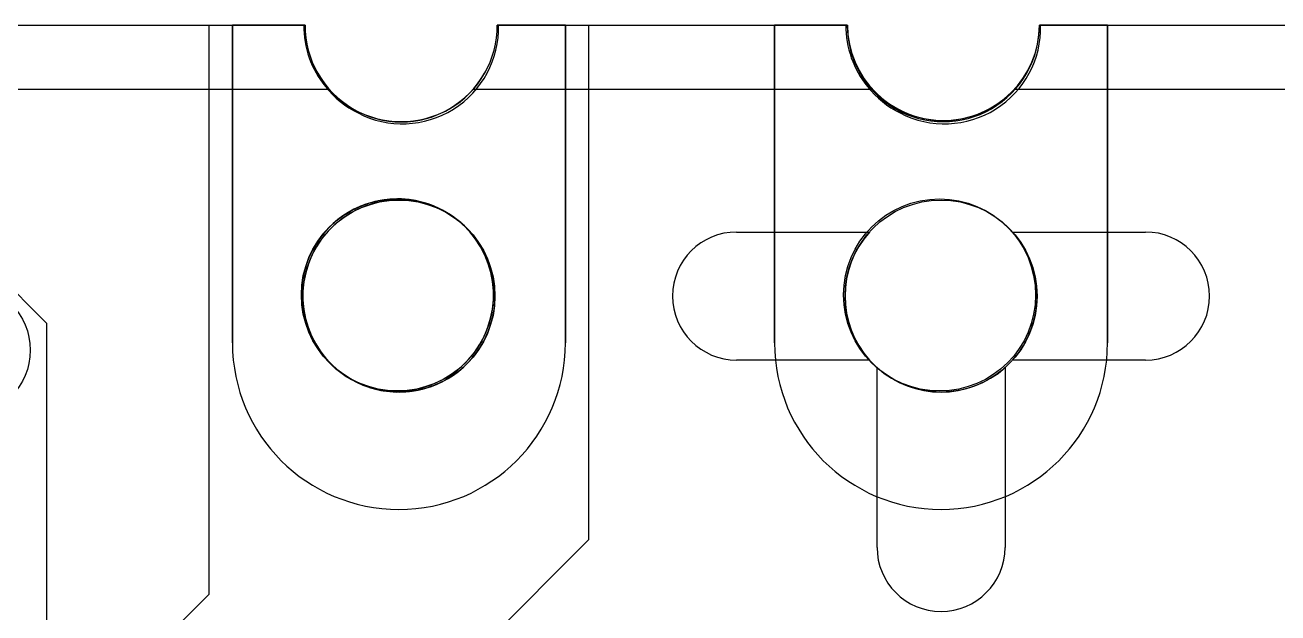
# Model space of a CAD drawing. Extents: x -14 to 27.9, y 0 to 17.8.
# Drawn here: x 0.79 to 6.66, y 15.02 to 17.78 of the extents above; entities that cross this region are included whole.
import ezdxf

# ---------------------------------------------------------------- set-up
doc = ezdxf.new("R2010")
doc.units = 0
doc.header["$MEASUREMENT"] = 0
doc.layers.add('Feature', color=7, linetype='CONTINUOUS')

msp = doc.modelspace()

# ---------------------------------------------------------------- linework, layer by layer
at = {"layer": 'Feature'}
for p, q in [((0, 17.78), (2.10033, 17.78)), ((0, 17.78, -1.96192), (2.10033, 17.78, -1.96192)), ((0, 17.78, -1.96192), (2.10033, 17.78, -1.96192)), ((0, 17.78), (2.10033, 17.78)), ((1.651, 17.78, 0.000305), (2.10033, 17.78, 0.000305)), ((1.651, 15.113, 0.000305), (1.651, 17.78, 0.000305)), ((1.76, 17.78, 0.000305), (1.76, 16.29, 0.000305)), ((2.10056, 17.78, 0.000305), (1.76, 17.78, 0.000305)), ((1.76, 17.78, 0.000305), (1.76, 16.29, 0.000305)), ((1.76, 17.78, 0.001305), (1.76, 16.29, 0.001305)), ((1.76, 17.78, 0.000305), (1.76, 17.78, 0.001305)), ((2.10056, 17.78, 0.000305), (1.76, 17.78, 0.000305)), ((1.76, 17.78, 0.000305), (1.76, 17.78, 0.001305)), ((2.10056, 17.78, 0.001305), (1.76, 17.78, 0.001305)), ((1.76, 17.78, 0.000305), (1.76, 16.29, 0.000305)), ((2.10056, 17.78, 0.000305), (1.76, 17.78, 0.000305)), ((2.10056, 17.78, 0.001305), (1.76, 17.78, 0.001305)), ((1.76, 17.78, 0.001305), (1.76, 16.29, 0.001305)), ((2.0942, 17.78, -1.96222), (1.76, 17.78, -1.96222)), ((1.76, 17.78, -1.96322), (2.0942, 17.78, -1.96322)), ((1.76, 17.78, -1.96222), (1.76, 17.78, -1.96322)), ((1.76, 17.78, -1.96222), (1.76, 16.29, -1.96222)), ((1.76, 17.78, -1.96222), (1.76, 17.78, -1.96322)), ((1.76, 16.29, -1.96322), (1.76, 17.78, -1.96322)), ((1.76, 16.29, -1.96322), (1.76, 17.78, -1.96322)), ((1.76, 17.78, -1.96322), (2.0942, 17.78, -1.96322)), ((2.0942, 17.78, -1.96222), (1.76, 17.78, -1.96222)), ((1.76, 17.78, -1.96222), (1.76, 16.29, -1.96222)), ((2.0942, 17.78, -1.96222), (2.0942, 17.78, -1.96322)), ((2.0942, 17.78, -1.96222), (2.0942, 17.78, -1.96322)), ((2.10033, 17.78), (2.10033, 17.78, -1.96192)), ((2.10033, 17.78), (2.10033, 17.78, -1.96192)), ((2.10056, 17.78, 0.000305), (2.10056, 17.78, 0.001305)), ((2.10056, 17.78, 0.000305), (2.10056, 17.78, 0.001305)), ((3.0003, 17.78), (4.64114, 17.78)), ((3.0003, 17.78, -1.96192), (4.64114, 17.78, -1.96192)), ((3.0003, 17.78, -1.96192), (3.0003, 17.78)), ((3.0003, 17.78), (4.64114, 17.78)), ((3.0003, 17.78, -1.96192), (3.0003, 17.78)), ((3.0003, 17.78, -1.96192), (4.64114, 17.78, -1.96192)), ((3.0003, 17.78, 0.000305), (3.429, 17.78, 0.000305)), ((3.32, 17.78, 0.000305), (3.00054, 17.78, 0.000305)), ((3.32, 17.78, 0.000305), (3.00054, 17.78, 0.000305)), ((3.00054, 17.78, 0.000305), (3.00054, 17.78, 0.001305)), ((3.32, 17.78, 0.001305), (3.00054, 17.78, 0.001305)), ((3.00054, 17.78, 0.000305), (3.00054, 17.78, 0.001305)), ((3.32, 17.78, 0.000305), (3.00054, 17.78, 0.000305)), ((3.32, 17.78, 0.001305), (3.00054, 17.78, 0.001305)), ((3.32, 17.78, -1.96222), (3.00645, 17.78, -1.96222)), ((3.00645, 17.78, -1.96322), (3.32, 17.78, -1.96322)), ((3.00645, 17.78, -1.96222), (3.00645, 17.78, -1.96322)), ((3.00645, 17.78, -1.96222), (3.00645, 17.78, -1.96322)), ((3.00645, 17.78, -1.96322), (3.32, 17.78, -1.96322)), ((3.32, 17.78, -1.96222), (3.00645, 17.78, -1.96222)), ((3.32, 16.29, 0.000305), (3.32, 17.78, 0.000305)), ((3.32, 17.78, 0.000305), (3.32, 17.78, 0.001305)), ((3.32, 16.29, 0.000305), (3.32, 17.78, 0.000305)), ((3.32, 17.78, 0.000305), (3.32, 17.78, 0.001305)), ((3.32, 16.29, 0.001305), (3.32, 17.78, 0.001305)), ((3.32, 16.29, 0.000305), (3.32, 17.78, 0.000305)), ((3.32, 16.29, 0.001305), (3.32, 17.78, 0.001305)), ((3.32, 16.29, -1.96222), (3.32, 17.78, -1.96222)), ((3.32, 17.78, -1.96322), (3.32, 16.29, -1.96322)), ((3.32, 17.78, -1.96222), (3.32, 17.78, -1.96322)), ((3.32, 17.78, -1.96222), (3.32, 17.78, -1.96322)), ((3.32, 17.78, -1.96322), (3.32, 16.29, -1.96322)), ((3.32, 16.29, -1.96222), (3.32, 17.78, -1.96222)), ((3.429, 17.78, 0.000305), (3.429, 15.367, 0.000305)), ((4.3, 17.78, 0.000305), (4.3, 16.29, 0.000305)), ((4.64056, 17.78, 0.000305), (4.3, 17.78, 0.000305)), ((4.3, 17.78, 0.000305), (4.3, 16.29, 0.000305)), ((4.3, 17.78, 0.001305), (4.3, 16.29, 0.001305)), ((4.3, 17.78, 0.000305), (4.3, 17.78, 0.001305)), ((4.64056, 17.78, 0.000305), (4.3, 17.78, 0.000305)), ((4.3, 17.78, 0.000305), (4.3, 17.78, 0.001305)), ((4.64056, 17.78, 0.001305), (4.3, 17.78, 0.001305)), ((4.3, 17.78, 0.000305), (4.3, 16.29, 0.000305)), ((4.64056, 17.78, 0.000305), (4.3, 17.78, 0.000305)), ((4.64056, 17.78, 0.001305), (4.3, 17.78, 0.001305)), ((4.3, 17.78, 0.001305), (4.3, 16.29, 0.001305)), ((4.6342, 17.78, -1.96222), (4.3, 17.78, -1.96222)), ((4.3, 17.78, -1.96322), (4.6342, 17.78, -1.96322)), ((4.3, 17.78, -1.96222), (4.3, 17.78, -1.96322)), ((4.3, 17.78, -1.96222), (4.3, 16.29, -1.96222)), ((4.3, 17.78, -1.96222), (4.3, 17.78, -1.96322)), ((4.3, 16.29, -1.96322), (4.3, 17.78, -1.96322)), ((4.3, 16.29, -1.96322), (4.3, 17.78, -1.96322)), ((4.3, 17.78, -1.96322), (4.6342, 17.78, -1.96322)), ((4.6342, 17.78, -1.96222), (4.3, 17.78, -1.96222)), ((4.3, 17.78, -1.96222), (4.3, 16.29, -1.96222)), ((4.6342, 17.78, -1.96222), (4.6342, 17.78, -1.96322)), ((4.6342, 17.78, -1.96222), (4.6342, 17.78, -1.96322)), ((4.64056, 17.78, 0.000305), (4.64056, 17.78, 0.001305)), ((4.64056, 17.78, 0.000305), (4.64056, 17.78, 0.001305)), ((4.64114, 17.78), (4.64114, 17.78, -1.96192)), ((4.64114, 17.78), (4.64114, 17.78, -1.96192)), ((5.86, 17.78, 0.000305), (5.54054, 17.78, 0.000305)), ((5.86, 17.78, 0.000305), (5.54054, 17.78, 0.000305)), ((5.54054, 17.78, 0.000305), (5.54054, 17.78, 0.001305)), ((5.86, 17.78, 0.001305), (5.54054, 17.78, 0.001305)), ((5.54054, 17.78, 0.000305), (5.54054, 17.78, 0.001305)), ((5.86, 17.78, 0.000305), (5.54054, 17.78, 0.000305)), ((5.86, 17.78, 0.001305), (5.54054, 17.78, 0.001305)), ((5.54113, 17.78), (7.17627, 17.78)), ((5.54113, 17.78, -1.96192), (7.17627, 17.78, -1.96192)), ((5.54113, 17.78, -1.96192), (5.54113, 17.78)), ((5.54113, 17.78), (7.17627, 17.78)), ((5.54113, 17.78, -1.96192), (5.54113, 17.78)), ((5.54113, 17.78, -1.96192), (7.17627, 17.78, -1.96192)), ((5.86, 17.78, -1.96222), (5.54645, 17.78, -1.96222)), ((5.54645, 17.78, -1.96322), (5.86, 17.78, -1.96322)), ((5.54645, 17.78, -1.96222), (5.54645, 17.78, -1.96322)), ((5.54645, 17.78, -1.96222), (5.54645, 17.78, -1.96322)), ((5.54645, 17.78, -1.96322), (5.86, 17.78, -1.96322)), ((5.86, 17.78, -1.96222), (5.54645, 17.78, -1.96222)), ((5.86, 16.29, 0.000305), (5.86, 17.78, 0.000305)), ((5.86, 17.78, 0.000305), (5.86, 17.78, 0.001305)), ((5.86, 16.29, 0.000305), (5.86, 17.78, 0.000305)), ((5.86, 17.78, 0.000305), (5.86, 17.78, 0.001305)), ((5.86, 16.29, 0.001305), (5.86, 17.78, 0.001305)), ((5.86, 16.29, 0.000305), (5.86, 17.78, 0.000305)), ((5.86, 16.29, 0.001305), (5.86, 17.78, 0.001305)), ((5.86, 16.29, -1.96222), (5.86, 17.78, -1.96222)), ((5.86, 17.78, -1.96322), (5.86, 16.29, -1.96322)), ((5.86, 17.78, -1.96222), (5.86, 17.78, -1.96322)), ((5.86, 17.78, -1.96222), (5.86, 17.78, -1.96322)), ((5.86, 17.78, -1.96322), (5.86, 16.29, -1.96322)), ((5.86, 16.29, -1.96222), (5.86, 17.78, -1.96222)), ((0.1243, 17.48, 0.000305), (2.21153, 17.48, 0.000305)), ((0.1243, 17.48, -1.96222), (2.21153, 17.48, -1.96222)), ((2.19557, 17.4916, -1.96222), (2.19557, 17.4916, -1.96322)), ((2.19557, 17.4916, -1.96222), (2.19557, 17.4916, -1.96322)), ((2.8891, 17.48, 0.000305), (4.75819, 17.48, 0.000305)), ((2.8891, 17.48, -1.96222), (4.75819, 17.48, -1.96222)), ((4.73557, 17.4916, -1.96222), (4.73557, 17.4916, -1.96322)), ((4.73557, 17.4916, -1.96222), (4.73557, 17.4916, -1.96322)), ((5.42408, 17.48, 0.000305), (7.29011, 17.48, 0.000305)), ((5.42408, 17.48, -1.96222), (7.29011, 17.48, -1.96222)), ((2.34853, 17.368, -1.96222), (2.34853, 17.368, -1.96322)), ((2.34853, 17.368, -1.96222), (2.34853, 17.368, -1.96322)), ((4.88853, 17.368, -1.96222), (4.88853, 17.368, -1.96322)), ((4.88853, 17.368, -1.96222), (4.88853, 17.368, -1.96322)), ((2.533, 16.9652, 0.001305), (2.533, 16.9652, 0.000305)), ((2.533, 16.9652, 0.001305), (2.533, 16.9652, 0.000305)), ((5.073, 16.9652, 0.001305), (5.073, 16.9652, 0.000305)), ((5.073, 16.9652, 0.001305), (5.073, 16.9652, 0.000305)), ((2.80565, 16.8732), (2.80565, 16.8732, -0.099695)), ((2.80565, 16.8732), (2.80565, 16.8732, -0.099695)), ((4.122, 16.81, -1.96222), (4.74459, 16.81, -1.96222)), ((5.41541, 16.81, -1.96222), (6.038, 16.81, -1.96222)), ((0.635, 16.637, 0.000305), (0.889, 16.383, 0.000305)), ((2.99, 16.51, -1.96192), (2.99, 16.51)), ((2.99, 16.51, -1.96192), (2.99, 16.51)), ((2.99, 16.51, -1.96322), (2.99, 16.51, -1.96222)), ((2.99, 16.51, -1.96322), (2.99, 16.51, -1.96222)), ((5.53, 16.51, -1.96192), (5.53, 16.51)), ((5.53, 16.51, -1.96192), (5.53, 16.51)), ((5.53, 16.51, -1.96322), (5.53, 16.51, -1.96222)), ((5.53, 16.51, -1.96322), (5.53, 16.51, -1.96222)), ((0.889, 16.383, 0.000305), (0.889, 14.859, 0.000305)), ((1.76, 16.29, 0.000305), (1.76, 16.29, 0.001305)), ((1.76, 16.29, 0.000305), (1.76, 16.29, 0.001305)), ((1.76, 16.29, -1.96222), (1.76, 16.29, -1.96322)), ((1.76, 16.29, -1.96222), (1.76, 16.29, -1.96322)), ((3.32, 16.29, 0.000305), (3.32, 16.29, 0.001305)), ((3.32, 16.29, 0.000305), (3.32, 16.29, 0.001305)), ((3.32, 16.29, -1.96222), (3.32, 16.29, -1.96322)), ((3.32, 16.29, -1.96222), (3.32, 16.29, -1.96322)), ((4.3, 16.29, 0.000305), (4.3, 16.29, 0.001305)), ((4.3, 16.29, 0.000305), (4.3, 16.29, 0.001305)), ((4.3, 16.29, -1.96222), (4.3, 16.29, -1.96322)), ((4.3, 16.29, -1.96222), (4.3, 16.29, -1.96322)), ((5.86, 16.29, 0.000305), (5.86, 16.29, 0.001305)), ((5.86, 16.29, 0.000305), (5.86, 16.29, 0.001305)), ((5.86, 16.29, -1.96222), (5.86, 16.29, -1.96322)), ((5.86, 16.29, -1.96222), (5.86, 16.29, -1.96322)), ((4.74459, 16.21, -1.96222), (4.122, 16.21, -1.96222)), ((6.038, 16.21, -1.96222), (5.41541, 16.21, -1.96222)), ((2.26736, 16.152, -0.099695), (2.26736, 16.152)), ((2.26736, 16.152, -0.099695), (2.26736, 16.152)), ((4.78, 15.332, -1.96222), (4.78, 16.1746, -1.96222)), ((5.38, 16.1746, -1.96222), (5.38, 15.332, -1.96222)), ((3.429, 15.367, 0.000305), (2.921, 14.859, 0.000305)), ((0.635, 14.097, 0.000305), (1.651, 15.113, 0.000305))]:
    msp.add_line(p, q, dxfattribs=at)
for centre, radius in [((2.533, 16.5152), 0.45), ((2.533, 16.5152), 0.45), ((2.533, 16.5152), 0.45), ((2.533, 16.5152), 0.45), ((2.533, 16.5152), 0.45), ((2.533, 16.5152), 0.45), ((5.073, 16.5152), 0.45), ((5.073, 16.5152), 0.45), ((5.073, 16.5152), 0.45), ((5.073, 16.5152), 0.45), ((5.073, 16.5152), 0.45), ((2.54, 16.51), 0.45), ((2.54, 16.51), 0.45), ((2.54, 16.51), 0.45), ((2.54, 16.51), 0.45), ((2.54, 16.51), 0.45), ((2.54, 16.51), 0.45), ((2.54, 16.51), 0.45), ((5.08, 16.51), 0.45), ((5.08, 16.51), 0.45), ((5.08, 16.51), 0.45), ((5.08, 16.51), 0.45), ((5.08, 16.51), 0.45), ((5.08, 16.51), 0.45), ((5.08, 16.51), 0.45), ((5.08, 16.51), 0.45), ((5.08, 16.51), 0.45), ((5.08, 16.51), 0.45), ((0.508, 16.256), 0.3048)]:
    msp.add_circle(centre, radius, dxfattribs=at)
for centre, radius, start, end in [((2.54419, 17.7761, -1.96322), 0.45, 179.504, -140.779), ((2.54419, 17.7761, -1.96222), 0.45, 179.504, -140.779), ((2.54419, 17.7761, -1.96322), 0.45, 179.504, -140.779), ((2.54419, 17.7761, -1.96222), 0.45, 179.504, -140.779), ((2.55031, 17.7762), 0.45, 179.515, 0.485469), ((2.55031, 17.7762, -1.96192), 0.45, 179.515, 0.485469), ((2.55031, 17.7762), 0.45, 179.515, 0.485469), ((2.55031, 17.7762, -1.96192), 0.45, 179.515, 0.485469), ((2.55031, 17.7762, 0.000305), 0.45, 179.515, 0.485469), ((2.55055, 17.7773, 0.000305), 0.45, 179.654, 0.345769), ((2.55055, 17.7773, 0.001305), 0.45, 179.654, 0.345769), ((2.55055, 17.7773, 0.000305), 0.45, 179.654, 0.345769), ((2.55055, 17.7773, 0.000305), 0.45, 179.654, 0.345769), ((2.55055, 17.7773, 0.001305), 0.45, 179.654, 0.345769), ((2.55663, 17.767, -1.96322), 0.45, -117.545, 1.65839), ((2.55663, 17.767, -1.96222), 0.45, -117.545, 1.65839), ((2.55663, 17.767, -1.96322), 0.45, -117.545, 1.65839), ((2.55663, 17.767, -1.96222), 0.45, -117.545, 1.65839), ((5.08419, 17.7761, -1.96322), 0.45, 179.504, -140.779), ((5.08419, 17.7761, -1.96222), 0.45, 179.504, -140.779), ((5.08419, 17.7761, -1.96322), 0.45, 179.504, -140.779), ((5.08419, 17.7761, -1.96222), 0.45, 179.504, -140.779), ((5.09055, 17.7773, 0.000305), 0.45, 179.654, 0.345769), ((5.09055, 17.7773, 0.001305), 0.45, 179.654, 0.345769), ((5.09055, 17.7773, 0.000305), 0.45, 179.654, 0.345769), ((5.09055, 17.7773, 0.000305), 0.45, 179.654, 0.345769), ((5.09055, 17.7773, 0.001305), 0.45, 179.654, 0.345769), ((5.09113, 17.7827), 0.45, -179.652, -0.347992), ((5.09113, 17.7827), 0.45, -179.652, -0.347992), ((5.09113, 17.7827, -1.96192), 0.45, -179.652, -0.347992), ((5.09113, 17.7827, -1.96192), 0.45, -179.652, -0.347992), ((5.09663, 17.767, -1.96322), 0.45, -117.545, 1.65839), ((5.09663, 17.767, -1.96222), 0.45, -117.545, 1.65839), ((5.09663, 17.767, -1.96322), 0.45, -117.545, 1.65839), ((5.09663, 17.767, -1.96222), 0.45, -117.545, 1.65839), ((2.54801, 17.7714, -1.96322), 0.45, -141.555, -116.314), ((2.54801, 17.7714, -1.96222), 0.45, -141.555, -116.314), ((2.54801, 17.7714, -1.96322), 0.45, -141.555, -116.314), ((2.54801, 17.7714, -1.96222), 0.45, -141.555, -116.314), ((2.55031, 17.7762, 0.000305), 0.45, -138.838, -41.1623), ((2.55031, 17.7762, -1.96222), 0.45, -138.838, -41.1623), ((5.08801, 17.7714, -1.96322), 0.45, -141.555, -116.314), ((5.08801, 17.7714, -1.96222), 0.45, -141.555, -116.314), ((5.08801, 17.7714, -1.96322), 0.45, -141.555, -116.314), ((5.08801, 17.7714, -1.96222), 0.45, -141.555, -116.314), ((5.09113, 17.7827, 0.000305), 0.45, -137.721, -42.2789), ((5.09113, 17.7827, -1.96222), 0.45, -137.721, -42.2789), ((2.533, 16.5152), 0.45, 52.7083, -126.18), ((2.533, 16.5152, -0.099695), 0.45, 52.7083, -126.18), ((2.533, 16.5152, -0.099695), 0.45, 52.7083, -126.18), ((2.533, 16.5152), 0.45, 52.7083, -126.18), ((2.533, 16.5152, 0.000305), 0.45, 90, -126.18), ((2.533, 16.5152, 0.000305), 0.45, 52.7083, 90), ((2.54, 16.51, -0.099695), 0.45, 53.8198, -127.292), ((2.54, 16.51, -0.099695), 0.45, 53.8198, -127.292), ((2.533, 16.5152, 0.000305), 0.45, -126.18, 52.7083), ((2.54, 16.51, 0.000305), 0.45, -127.292, 53.8198), ((2.54, 16.51, 0.000305), 0.45, -127.292, 53.8198), ((2.54, 16.51), 0.45, 0, 53.8198), ((2.54, 16.51), 0.45, 0, 53.8198), ((4.122, 16.51, -1.96222), 0.3, 90, -90), ((5.08, 16.51, -1.96222), 0.45, 138.19, -138.19), ((5.08, 16.51, -1.96222), 0.45, -41.8103, 41.8103), ((6.038, 16.51, -1.96222), 0.3, -90, 90), ((2.54, 16.51), 0.45, -127.292, 0), ((2.54, 16.51), 0.45, -127.292, 0), ((2.54, 16.29, 0.000305), 0.78, 180, -0.0000001), ((2.54, 16.29, 0.000305), 0.78, 180, -0.0000001), ((2.54, 16.29, 0.001305), 0.78, 180, -0.0000001), ((2.54, 16.29, 0.000305), 0.78, 180, -0.0000001), ((2.54, 16.29, 0.001305), 0.78, 180, -0.0000001), ((2.54, 16.29, -1.96222), 0.78, 180, -0.0000001), ((2.54, 16.29, -1.96322), 0.78, 180, -0.0000001), ((2.54, 16.29, -1.96322), 0.78, 180, -0.0000001), ((2.54, 16.29, -1.96222), 0.78, 180, -0.0000001), ((5.08, 16.29, 0.000305), 0.78, 180, -0.0000001), ((5.08, 16.29, 0.000305), 0.78, 180, -0.0000001), ((5.08, 16.29, 0.001305), 0.78, 180, -0.0000001), ((5.08, 16.29, 0.000305), 0.78, 180, -0.0000001), ((5.08, 16.29, 0.001305), 0.78, 180, -0.0000001), ((5.08, 16.29, -1.96222), 0.78, 180, -0.0000001), ((5.08, 16.29, -1.96322), 0.78, 180, -0.0000001), ((5.08, 16.29, -1.96322), 0.78, 180, -0.0000001), ((5.08, 16.29, -1.96222), 0.78, 180, -0.0000001), ((5.08, 16.51, -1.96222), 0.45, -131.81, -48.1897), ((5.08, 15.332, -1.96222), 0.3, 180, 0)]:
    msp.add_arc(centre, radius, start, end, dxfattribs=at)

doc.saveas('drawing.dxf')
